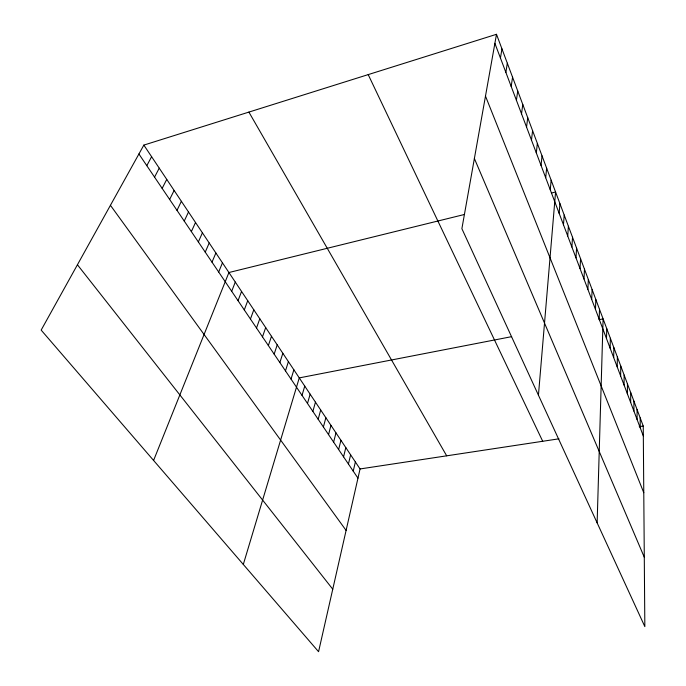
<?xml version="1.0" encoding="UTF-8"?>
<svg xmlns="http://www.w3.org/2000/svg" width="686" height="686" viewBox="0 0 686 686"><rect width="100%" height="100%" fill="white"/><g stroke="black" fill="none" stroke-linecap="round" stroke-linejoin="round"><path stroke-width="1.03" d="M633.915 411.086L633.915 401.147M630.674 402.528L630.708 392.581M627.39 393.833L627.45 383.877M624.046 384.992L624.14 375.045M620.65 376.014L620.77 366.058M617.203 366.881L617.357 356.934M613.696 357.603L613.876 347.656M610.128 348.171L610.343 338.224M606.501 338.575L606.758 328.637M597.137 522.869L603.105 318.896L599.084 319.676M599.17 319.196L599.504 309.275M595.474 309.403L595.834 299.499M591.709 299.456L592.112 289.552M587.885 289.329L588.331 279.451M583.992 279.031L584.481 269.169M580.03 268.56L580.562 258.708M576 257.902L576.574 248.075M571.901 247.054L572.518 237.253M567.734 236.018L568.394 226.243M563.48 224.785L564.201 215.035M559.159 213.346L559.922 203.622M538.441 395.187L555.574 192.011L551.493 193.015M550.275 189.842L551.141 180.186M545.704 177.76L546.631 168.139M541.048 165.455L542.034 155.876M536.315 152.909L537.352 143.383M531.478 140.133L532.585 130.649M526.556 127.107L527.723 117.675M521.532 113.825L522.775 104.444M516.412 100.285L517.724 90.964M511.19 86.47L512.571 77.218M505.865 72.382L507.323 63.189M500.428 58.01L501.963 48.895M496.493 34.3L461.884 228.678L644.84 626.618L643.245 426.049L496.493 34.3L143.854 145.098L41.16 330.103L318.57 651.7L360.056 468.95L143.854 145.098M353.23 471.145L355.374 461.935M348.437 464.036L350.623 454.818M343.566 456.842L345.813 447.606M338.635 449.536L340.933 440.301M333.628 442.127L335.977 432.883M328.551 434.615L330.961 425.363M323.398 426.992L325.867 417.731M318.175 419.257L320.696 409.996M312.867 411.411L315.457 402.142M307.491 403.445L310.141 394.184M302.029 395.368L304.747 386.098M243.307 564.441L299.268 377.892L511.653 336.655M291.027 379.084L293.874 369.814M285.487 370.886L288.403 361.616M279.862 362.568L282.846 353.299M274.16 354.122L277.213 344.861M268.363 345.547L271.493 336.286M262.489 336.852L265.688 327.591M256.513 328.011L259.788 318.758M250.45 319.041L253.803 309.798M244.293 309.926L247.732 300.691M238.042 300.674L241.558 291.447M231.688 291.276L235.289 282.057M153.587 460.435L228.918 272.522L464.259 214.521M218.68 272.016L222.453 262.832M212.008 262.155L215.884 252.988M205.243 252.131L209.204 242.99M198.357 241.944L202.413 232.82M191.36 231.594L195.519 222.487M184.242 221.064L188.504 211.983M177.005 210.353L181.37 201.298M169.648 199.463L174.124 190.442M162.162 188.384L166.749 179.389M154.547 177.117L159.246 168.156M146.804 165.652L151.615 156.725M360.056 468.95L558.944 438.817M639.249 426.658L643.245 426.049M77.432 264.762L332.761 589.197M110.429 205.311L346.104 530.424M138.915 153.99L357.963 478.142M248.898 112.092L446.68 455.821M368.211 74.611L542.703 441.278M474.378 158.5L644.283 557.212M485.491 96.109L643.777 492.72M494.889 43.338L643.322 435.979M640.184 417.877L640.235 427.807M637.071 409.576L637.097 419.515"/></g></svg>
